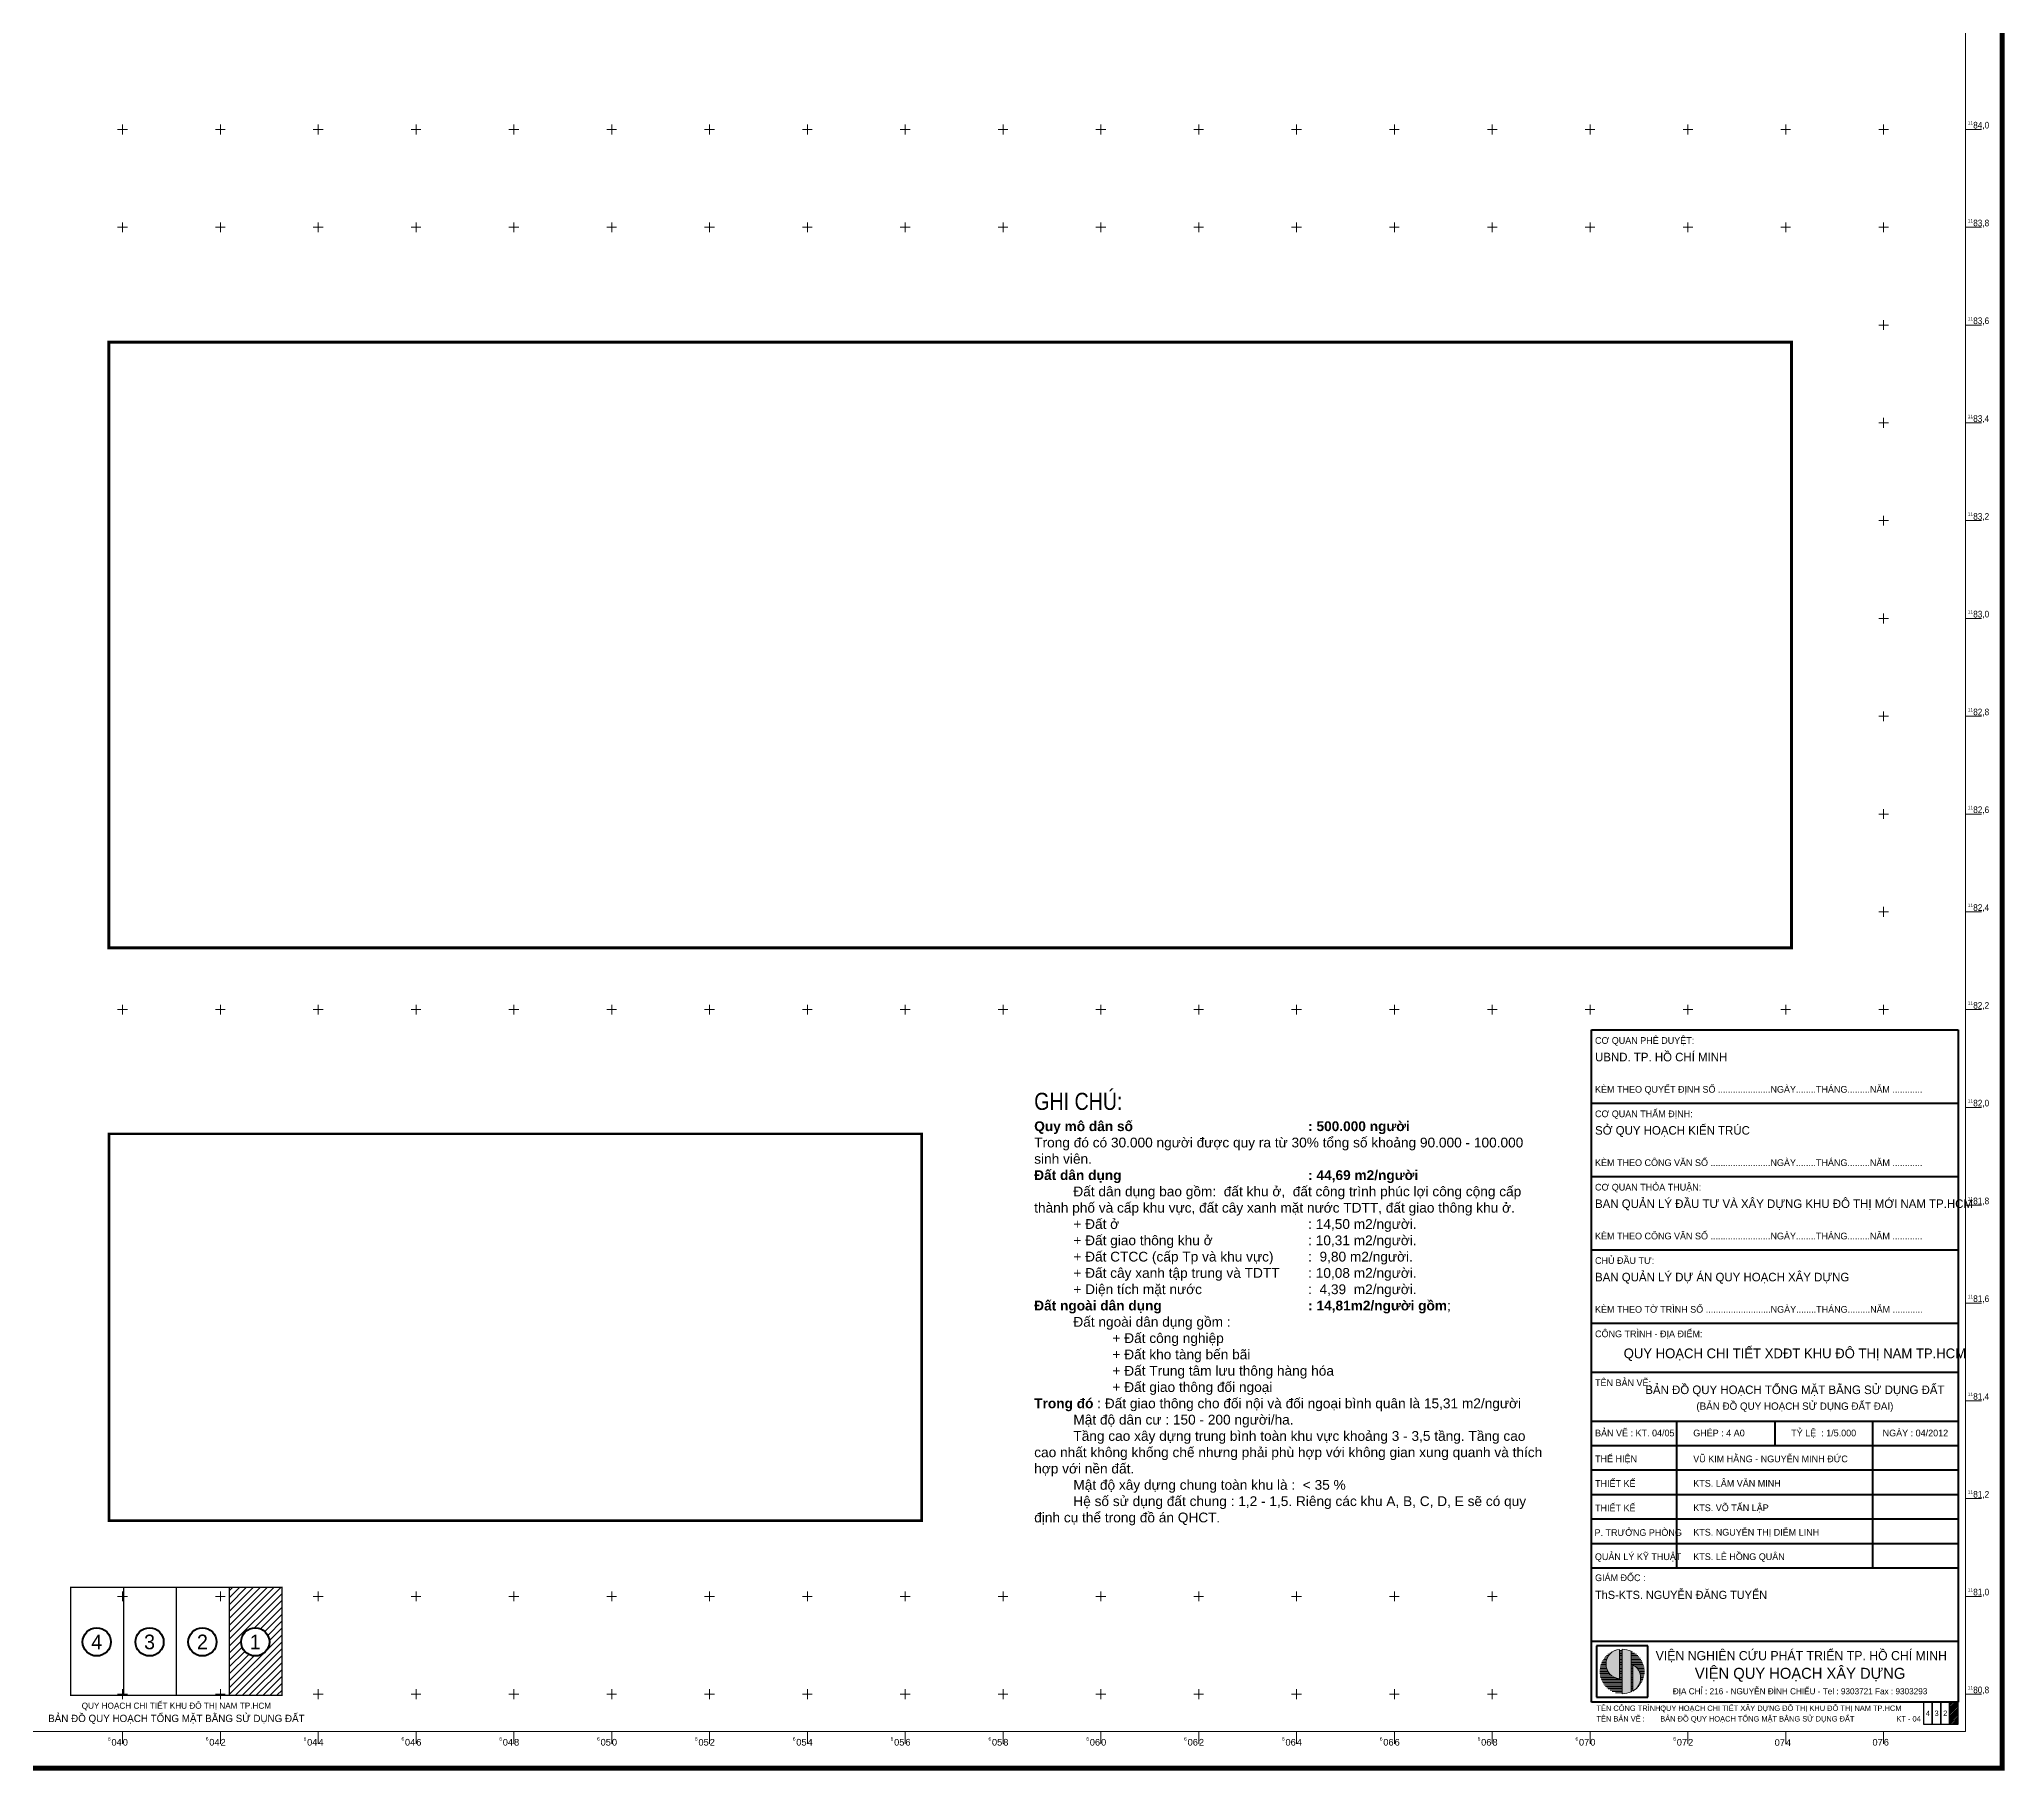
# Model space of a CAD drawing. Header units: millimetres. Extents: x 546597 to 607848, y 1180644 to 1193180.
# Drawn here: x 603830 to 607848, y 1180644 to 1184184 of the extents above; entities that cross this region are included whole.
import ezdxf
from ezdxf.enums import TextEntityAlignment as Align

# ---------------------------------------------------------------- set-up
doc = ezdxf.new("R2010")
doc.units = ezdxf.units.MM
doc.header["$MEASUREMENT"] = 0
doc.layers.get('0').update_dxf_attribs({"linetype": 'CONTINUOUS', "lineweight": 20})
for name, color, linetype, lineweight in [('KH-TEN', 7, 'CONTINUOUS', 40), ('KHUNG', 2, 'CONTINUOUS', 120), ('Text', 7, 'CONTINUOUS', 20), ('toa do', 2, 'CONTINUOUS', 13)]:
    doc.layers.add(name, color=color, linetype=linetype, lineweight=lineweight)
doc.styles.add('CHU VIEN', font='VFRANKO.TTF')
doc.styles.add('HC', font='VHELVCN.TTF')
doc.styles.add('txt', font='VNARIAL.TTF', dxfattribs={"height": 0.2})
doc.styles.add('VNI-Franko', font='VFRANKO.TTF')
doc.styles.add('WMF-VNI-UNIVER', font='VNI-Univer.TTF')

# ---------------------------------------------------------------- blocks, each defined once
blk = doc.blocks.new('CROSS')
for p, q in [((-5, 0), (5, 0)), ((0, -5), (0, 5))]:
    blk.add_line(p, q)

msp = doc.modelspace()

# ---------------------------------------------------------------- hatches: boundary and pattern name
at = {"layer": 'KH-TEN', "lineweight": 5}
h = msp.add_hatch(color=256, dxfattribs=at)
edge = h.paths.add_edge_path()
edge.add_ellipse((607062.7, 1180861.7), major_axis=(0, 30.1), ratio=1, start_angle=4.2295, end_angle=175.7705)
edge.add_line((607060.5, 1180831.7), (607060.5, 1180891.7))
edge = h.paths.add_edge_path()
edge.add_ellipse((607065.6, 1180846.4), major_axis=(-0.3, 45.6), ratio=1, start_angle=-24.5271, end_angle=-0.3357)
edge.add_line((607065.6, 1180892), (607065.6, 1180800.8))
edge.add_ellipse((607065.6, 1180846.4), major_axis=(0.3, 45.6), ratio=1, start_angle=180.3374, end_angle=204.5288)
edge.add_line((607084.3, 1180804.8), (607084.3, 1180888))
edge = h.paths.add_edge_path()
edge.add_line((607087.4, 1180860.2), (607087.4, 1180806.3))
edge.add_ellipse((607072.6, 1180833.3), major_axis=(-0.1, 30.7), ratio=1, start_angle=208.4909, end_angle=331.1205)
at = {"layer": 'KH-TEN', "lineweight": 13, "ltscale": 15}
h = msp.add_hatch(dxfattribs=at)
h.set_pattern_fill('ANSI31', color=256, scale=20, style=0)
h.set_pattern_definition([(45, (-223669.3647, 140750.3596), (-1.767766953, 1.767766953), [])])
h.paths.add_polyline_path([(607752.6, 1180783.5), (607734.9, 1180783.5), (607734.9, 1180738.5), (607752.6, 1180738.5)])
h.paths.add_polyline_path([(607736.8, 1180752.8), (607750.7, 1180752.8), (607750.7, 1180769.3), (607736.8, 1180769.3)], flags=24)
at = {"layer": 'KHUNG', "lineweight": 35}
h = msp.add_hatch(dxfattribs=at)
h.set_pattern_fill('ANSI31', color=256, scale=80, style=0)
h.set_pattern_definition([(45, (583.501, -75), (-7.07106781, 7.07106781), [])])
h.paths.add_polyline_path([(604218.1, 1180797.7), (604326.2, 1180797.7), (604326.2, 1181018.6), (604218.1, 1181018.6)])
h.paths.add_polyline_path([(604300.1, 1180906.9, -1), (604242.5, 1180906.9, -1)], flags=16)

# ---------------------------------------------------------------- linework, layer by layer
at = {"layer": 'KH-TEN', "lineweight": 50}
for p, q in [((607002.6, 1180783.5), (607002.6, 1182158.5)), ((607002.6, 1182158.5), (607752.6, 1182158.5)), ((607752.6, 1182158.5), (607752.6, 1180783.5)), ((607002.6, 1182008.5), (607752.6, 1182008.5)), ((607002.6, 1181858.5), (607752.6, 1181858.5)), ((607002.6, 1181708.5), (607752.6, 1181708.5)), ((607002.6, 1181558.5), (607752.6, 1181558.5)), ((607002.6, 1181458.5), (607752.6, 1181458.5)), ((607002.6, 1181358.5), (607752.6, 1181358.5)), ((607177.6, 1181058.5), (607177.6, 1181358.5)), ((607577.6, 1181358.5), (607577.6, 1181058.5)), ((607002.6, 1181058.5), (607752.6, 1181058.5)), ((607002.6, 1180908.5), (607752.6, 1180908.5)), ((607752.6, 1180783.5), (607002.6, 1180783.5))]:
    msp.add_line(p, q, dxfattribs=at)
at = {"layer": 'KH-TEN', "lineweight": 40}
for p, q in [((607377.6, 1181358.5), (607377.6, 1181308.5)), ((607002.6, 1181308.5), (607752.6, 1181308.5)), ((607002.6, 1181258.5), (607752.6, 1181258.5)), ((607002.6, 1181208.5), (607752.6, 1181208.5)), ((607002.6, 1181158.5), (607752.6, 1181158.5)), ((607002.6, 1181108.5), (607752.6, 1181108.5)), ((607002.6, 1181108.5), (607752.6, 1181108.5))]:
    msp.add_line(p, q, dxfattribs=at)
at = {"layer": 'KH-TEN'}
for p, q in [((607013.1, 1180898.9), (607013.1, 1180793.9)), ((607118.1, 1180898.9), (607013.1, 1180898.9)), ((607118.1, 1180793.9), (607118.1, 1180898.9)), ((607013.1, 1180793.9), (607118.1, 1180793.9))]:
    msp.add_line(p, q, dxfattribs=at)
at = {"layer": 'KH-TEN', "lineweight": 5}
for p, q in [((607032.7, 1180860.6), (607022.2, 1180860.6)), ((607032.7, 1180863.2), (607023.2, 1180863.2)), ((607032.9, 1180865.8), (607024.3, 1180865.8)), ((607033.4, 1180868.4), (607025.7, 1180868.4)), ((607034.1, 1180871.1), (607027.2, 1180871.1)), ((607035.1, 1180873.7), (607029, 1180873.7)), ((607036.4, 1180876.3), (607031.2, 1180876.3)), ((607038.1, 1180878.9), (607033.6, 1180878.9)), ((607040.1, 1180881.6), (607036.6, 1180881.6)), ((607042.8, 1180884.2), (607040.1, 1180884.2)), ((607046.2, 1180886.8), (607044.5, 1180886.8)), ((607051.1, 1180889.4), (607050.6, 1180889.4)), ((607060.5, 1180891.7), (607060.5, 1180831.7)), ((607065.6, 1180889.4), (607060.5, 1180889.4)), ((607065.6, 1180886.8), (607060.5, 1180886.8)), ((607065.6, 1180884.2), (607060.5, 1180884.2)), ((607065.6, 1180881.6), (607060.5, 1180881.6)), ((607065.6, 1180878.9), (607060.5, 1180878.9)), ((607065.6, 1180876.3), (607060.5, 1180876.3)), ((607065.6, 1180873.7), (607060.5, 1180873.7)), ((607065.6, 1180871.1), (607060.5, 1180871.1)), ((607065.6, 1180868.4), (607060.5, 1180868.4)), ((607065.6, 1180865.8), (607060.5, 1180865.8)), ((607065.6, 1180863.2), (607060.5, 1180863.2)), ((607065.6, 1180860.6), (607060.5, 1180860.6)), ((607065.6, 1180892), (607065.6, 1180800.8)), ((607084.3, 1180888), (607084.3, 1180804.8)), ((607086.6, 1180886.8), (607084.3, 1180886.8)), ((607091.1, 1180884.2), (607084.3, 1180884.2)), ((607094.6, 1180881.6), (607084.3, 1180881.6)), ((607097.5, 1180878.9), (607084.3, 1180878.9)), ((607100, 1180876.3), (607084.3, 1180876.3)), ((607102.1, 1180873.7), (607084.3, 1180873.7)), ((607103.9, 1180871.1), (607084.3, 1180871.1)), ((607105.5, 1180868.4), (607084.3, 1180868.4)), ((607106.8, 1180865.8), (607084.3, 1180865.8)), ((607108, 1180863.2), (607084.3, 1180863.2)), ((607108.9, 1180860.6), (607084.3, 1180860.6)), ((607087.4, 1180860.2), (607087.4, 1180806.3)), ((607036.2, 1180847.4), (607020, 1180847.4)), ((607037.8, 1180844.8), (607020, 1180844.8)), ((607035, 1180850.1), (607020.1, 1180850.1)), ((607039.8, 1180842.2), (607020.2, 1180842.2)), ((607034, 1180852.7), (607020.4, 1180852.7)), ((607042.3, 1180839.6), (607020.5, 1180839.6)), ((607033.3, 1180855.3), (607020.8, 1180855.3)), ((607045.6, 1180836.9), (607020.9, 1180836.9)), ((607032.9, 1180857.9), (607021.5, 1180857.9)), ((607050.3, 1180834.3), (607021.6, 1180834.3)), ((607065.6, 1180831.7), (607022.4, 1180831.7)), ((607065.6, 1180829.1), (607023.4, 1180829.1)), ((607065.6, 1180826.4), (607024.5, 1180826.4)), ((607065.6, 1180823.8), (607025.9, 1180823.8)), ((607065.6, 1180821.2), (607027.5, 1180821.2)), ((607065.6, 1180818.6), (607029.4, 1180818.6)), ((607065.6, 1180857.9), (607060.5, 1180857.9)), ((607065.6, 1180855.3), (607060.5, 1180855.3)), ((607065.6, 1180852.7), (607060.5, 1180852.7)), ((607065.6, 1180850.1), (607060.5, 1180850.1)), ((607065.6, 1180847.4), (607060.5, 1180847.4)), ((607065.6, 1180844.8), (607060.5, 1180844.8)), ((607065.6, 1180842.2), (607060.5, 1180842.2)), ((607065.6, 1180839.6), (607060.5, 1180839.6)), ((607065.6, 1180836.9), (607060.5, 1180836.9)), ((607065.6, 1180834.3), (607060.5, 1180834.3)), ((607087.4, 1180857.9), (607084.3, 1180857.9)), ((607087.4, 1180855.3), (607084.3, 1180855.3)), ((607087.4, 1180852.7), (607084.3, 1180852.7)), ((607087.4, 1180850.1), (607084.3, 1180850.1)), ((607087.4, 1180847.4), (607084.3, 1180847.4)), ((607087.4, 1180844.8), (607084.3, 1180844.8)), ((607087.4, 1180842.2), (607084.3, 1180842.2)), ((607087.4, 1180839.6), (607084.3, 1180839.6)), ((607087.4, 1180836.9), (607084.3, 1180836.9)), ((607087.4, 1180834.3), (607084.3, 1180834.3)), ((607087.4, 1180831.7), (607084.3, 1180831.7)), ((607087.4, 1180829.1), (607084.3, 1180829.1)), ((607087.4, 1180826.4), (607084.3, 1180826.4)), ((607087.4, 1180823.8), (607084.3, 1180823.8)), ((607087.4, 1180821.2), (607084.3, 1180821.2)), ((607087.4, 1180818.6), (607084.3, 1180818.6)), ((607109.7, 1180857.9), (607090.9, 1180857.9)), ((607110.3, 1180855.3), (607094, 1180855.3)), ((607110.7, 1180852.7), (607096.4, 1180852.7)), ((607111, 1180850.1), (607098.4, 1180850.1)), ((607101.7, 1180818.6), (607099.6, 1180818.6)), ((607111.2, 1180847.4), (607099.9, 1180847.4)), ((607103.6, 1180821.2), (607100.9, 1180821.2)), ((607111.1, 1180844.8), (607101.1, 1180844.8)), ((607105.2, 1180823.8), (607101.9, 1180823.8)), ((607111, 1180842.2), (607102, 1180842.2)), ((607106.6, 1180826.4), (607102.6, 1180826.4)), ((607110.7, 1180839.6), (607102.7, 1180839.6)), ((607110.2, 1180836.9), (607103.1, 1180836.9)), ((607107.8, 1180829.1), (607103.1, 1180829.1)), ((607109.5, 1180834.3), (607103.3, 1180834.3)), ((607108.7, 1180831.7), (607103.3, 1180831.7)), ((607752.6, 1180783.5), (607002.6, 1180783.5)), ((607065.6, 1180815.9), (607031.6, 1180815.9)), ((607065.6, 1180813.3), (607034.1, 1180813.3)), ((607065.6, 1180810.7), (607037.2, 1180810.7)), ((607065.6, 1180808.1), (607040.8, 1180808.1)), ((607065.6, 1180805.4), (607045.5, 1180805.4)), ((607065.6, 1180802.8), (607052, 1180802.8)), ((607087.4, 1180815.9), (607084.3, 1180815.9)), ((607087.4, 1180813.3), (607084.3, 1180813.3)), ((607087.4, 1180810.7), (607084.3, 1180810.7)), ((607087.4, 1180808.1), (607084.3, 1180808.1)), ((607085.7, 1180805.4), (607084.3, 1180805.4)), ((607090.3, 1180808.1), (607090.2, 1180808.1)), ((607094, 1180810.7), (607093.5, 1180810.7)), ((607097, 1180813.3), (607096, 1180813.3)), ((607099.5, 1180815.9), (607098, 1180815.9))]:
    msp.add_line(p, q, dxfattribs=at)
at = {"layer": 'KH-TEN', "lineweight": 30}
for points in [[(607699.5, 1180783.5), (607681.8, 1180783.5), (607681.8, 1180738.5), (607699.5, 1180738.5)], [(607717.2, 1180783.5), (607699.5, 1180783.5), (607699.5, 1180738.5), (607717.2, 1180738.5)], [(607734.9, 1180783.5), (607717.2, 1180783.5), (607717.2, 1180738.5), (607734.9, 1180738.5)], [(607752.6, 1180783.5), (607734.9, 1180783.5), (607734.9, 1180738.5), (607752.6, 1180738.5)]]:
    msp.add_lwpolyline(points, close=True, dxfattribs=at)
at = {"layer": 'KH-TEN', "lineweight": 5}
for centre, major_axis, start_param, end_param in [((607062.7, 1180861.7), (-3.4, 29.9), -0.03798, 2.955975), ((607065.6, 1180846.4), (32.2, 32.2), 0.363179, 0.785398), ((607072.6, 1180833.3), (-21.7, 21.7), 2.856846, 4.997136), ((607065.6, 1180846.4), (-32.2, 32.2), 2.356194, 2.778414)]:
    msp.add_ellipse(centre, major_axis=major_axis, ratio=1, start_param=start_param, end_param=end_param, dxfattribs=at)
at = {"layer": 'KHUNG', "const_width": 10}
msp.add_lwpolyline([(607842.6, 1188405.4), (603792.6, 1188405.4), (603792.6, 1180648.5), (607842.6, 1180648.5)], close=True, dxfattribs=at)
at = {"layer": 'KHUNG', "lineweight": 50, "ltscale": 3, "const_width": 2.5}
for points in [[(603894.1, 1180797.7), (604002.1, 1180797.7), (604002.1, 1181018.6), (603894.1, 1181018.6)], [(604002.1, 1180797.7), (604110.1, 1180797.7), (604110.1, 1181018.6), (604002.1, 1181018.6)], [(604110.1, 1180797.7), (604218.1, 1180797.7), (604218.1, 1181018.6), (604110.1, 1181018.6)], [(604218.1, 1180797.7), (604326.2, 1180797.7), (604326.2, 1181018.6), (604218.1, 1181018.6)]]:
    msp.add_lwpolyline(points, close=True, dxfattribs=at)
at = {"layer": 'KHUNG', "lineweight": 50}
for centre in [(603947.2, 1180906.9), (604055.2, 1180906.9), (604163.3, 1180906.9), (604271.3, 1180906.9)]:
    msp.add_circle(centre, 28.8, dxfattribs=at)
at = {"layer": 'Text', "color": 1}
for points, const_width in [([(603972, 1183565.1), (607412, 1183565.1), (607412, 1182326.5), (603972, 1182326.5)], 6), ([(603972.3, 1181945.8), (605633.7, 1181945.8), (605633.7, 1181154.8), (603972.3, 1181154.8)], 5)]:
    msp.add_lwpolyline(points, close=True, dxfattribs=dict(at, const_width=const_width))
at = {"layer": 'toa do', "linetype": 'Continuous'}
for p, q in [((607767.6, 1184000), (607800.4, 1184000)), ((607767.6, 1183800), (607800.4, 1183800)), ((607767.6, 1183600), (607800.4, 1183600)), ((607767.6, 1183400), (607800.4, 1183400)), ((607767.6, 1183200), (607800.4, 1183200)), ((607767.6, 1183000), (607800.4, 1183000)), ((607767.6, 1182800), (607800.4, 1182800)), ((607767.6, 1182600), (607800.4, 1182600)), ((607767.6, 1182400), (607800.4, 1182400)), ((607767.6, 1182200), (607800.4, 1182200)), ((607767.6, 1182000), (607800.4, 1182000)), ((607767.6, 1181800), (607800.4, 1181800)), ((607767.6, 1181600), (607800.4, 1181600)), ((607767.6, 1181400), (607800.4, 1181400)), ((607767.6, 1181200), (607800.4, 1181200)), ((607767.6, 1181000), (607800.4, 1181000)), ((607767.6, 1180800), (607800.4, 1180800)), ((604000, 1180723.5), (604000, 1180698.5)), ((604200, 1180723.5), (604200, 1180698.5)), ((604400, 1180723.5), (604400, 1180698.5)), ((604600, 1180723.5), (604600, 1180698.5)), ((604800, 1180723.5), (604800, 1180698.5)), ((605000, 1180723.5), (605000, 1180698.5)), ((605200, 1180723.5), (605200, 1180698.5)), ((605400, 1180723.5), (605400, 1180698.5)), ((605600, 1180723.5), (605600, 1180698.5)), ((605800, 1180723.5), (605800, 1180698.5)), ((606000, 1180723.5), (606000, 1180698.5)), ((606200, 1180723.5), (606200, 1180698.5)), ((606400, 1180723.5), (606400, 1180698.5)), ((606600, 1180723.5), (606600, 1180698.5)), ((606800, 1180723.5), (606800, 1180698.5)), ((607000, 1180723.5), (607000, 1180698.5)), ((607200, 1180723.5), (607200, 1180723.5)), ((607200, 1180723.5), (607200, 1180698.5)), ((607400, 1180722.9), (607400, 1180722.9)), ((607400, 1180722.9), (607400, 1180697.9)), ((607600, 1180723.5), (607600, 1180723.5)), ((607600, 1180723.5), (607600, 1180698.5))]:
    msp.add_line(p, q, dxfattribs=at)
at = {"layer": 'toa do', "color": 7}
msp.add_lwpolyline([(591717.6, 1180723.5), (607767.6, 1180723.5), (607767.6, 1188330.4), (591717.6, 1188330.4)], close=True, dxfattribs=at)

# ---------------------------------------------------------------- block references
at = {"layer": 'toa do', "xscale": 2, "yscale": 2, "zscale": 2}
for p in [(604000, 1184000), (604000, 1184000), (604200, 1184000), (604200, 1184000), (604400, 1184000), (604400, 1184000), (604600, 1184000), (604600, 1184000), (604800, 1184000), (604800, 1184000), (605000, 1184000), (605000, 1184000), (605200, 1184000), (605200, 1184000), (605400, 1184000), (605400, 1184000), (605600, 1184000), (605600, 1184000), (605800, 1184000), (605800, 1184000), (606000, 1184000), (606000, 1184000), (606200, 1184000), (606200, 1184000), (606400, 1184000), (606400, 1184000), (606600, 1184000), (606600, 1184000), (606800, 1184000), (606800, 1184000), (607000, 1184000), (607000, 1184000), (607200, 1184000), (607200, 1184000), (607400, 1184000), (607400, 1184000), (607600, 1184000), (607600, 1184000), (604000, 1183800), (604000, 1183800), (604200, 1183800), (604200, 1183800), (604400, 1183800), (604400, 1183800), (604600, 1183800), (604600, 1183800), (604800, 1183800), (604800, 1183800), (605000, 1183800), (605000, 1183800), (605200, 1183800), (605200, 1183800), (605400, 1183800), (605400, 1183800), (605600, 1183800), (605600, 1183800), (605800, 1183800), (605800, 1183800), (606000, 1183800), (606000, 1183800), (606200, 1183800), (606200, 1183800), (606400, 1183800), (606400, 1183800), (606600, 1183800), (606600, 1183800), (606800, 1183800), (606800, 1183800), (607000, 1183800), (607000, 1183800), (607200, 1183800), (607200, 1183800), (607400, 1183800), (607400, 1183800), (607600, 1183800), (607600, 1183800), (607600, 1183600), (607600, 1183600), (607600, 1183400), (607600, 1183400), (607600, 1183200), (607600, 1183200), (607600, 1183000), (607600, 1183000), (607600, 1182800), (607600, 1182800), (607600, 1182600), (607600, 1182600), (607600, 1182400), (607600, 1182400), (604000, 1182200), (604000, 1182200), (604200, 1182200), (604200, 1182200), (604400, 1182200), (604400, 1182200), (604600, 1182200), (604600, 1182200), (604800, 1182200), (604800, 1182200), (605000, 1182200), (605000, 1182200), (605200, 1182200), (605200, 1182200), (605400, 1182200), (605400, 1182200), (605600, 1182200), (605600, 1182200), (605800, 1182200), (605800, 1182200), (606000, 1182200), (606000, 1182200), (606200, 1182200), (606200, 1182200), (606400, 1182200), (606400, 1182200), (606600, 1182200), (606600, 1182200), (606800, 1182200), (606800, 1182200), (607000, 1182200), (607000, 1182200), (607200, 1182200), (607200, 1182200), (607400, 1182200), (607400, 1182200), (607600, 1182200), (607600, 1182200), (604000, 1181000), (604000, 1181000), (604200, 1181000), (604200, 1181000), (604400, 1181000), (604400, 1181000), (604600, 1181000), (604600, 1181000), (604800, 1181000), (604800, 1181000), (605000, 1181000), (605000, 1181000), (605200, 1181000), (605200, 1181000), (605400, 1181000), (605400, 1181000), (605600, 1181000), (605600, 1181000), (605800, 1181000), (605800, 1181000), (606000, 1181000), (606000, 1181000), (606200, 1181000), (606200, 1181000), (606400, 1181000), (606400, 1181000), (606600, 1181000), (606600, 1181000), (606800, 1181000), (606800, 1181000), (604000, 1180800), (604000, 1180800), (604200, 1180800), (604200, 1180800), (604400, 1180800), (604400, 1180800), (604600, 1180800), (604600, 1180800), (604800, 1180800), (604800, 1180800), (605000, 1180800), (605000, 1180800), (605200, 1180800), (605200, 1180800), (605400, 1180800), (605400, 1180800), (605600, 1180800), (605600, 1180800), (605800, 1180800), (605800, 1180800), (606000, 1180800), (606000, 1180800), (606200, 1180800), (606200, 1180800), (606400, 1180800), (606400, 1180800), (606600, 1180800), (606600, 1180800), (606800, 1180800), (606800, 1180800)]:
    msp.add_blockref('CROSS', p, dxfattribs=at)

# ---------------------------------------------------------------- texts
at = {"layer": 'KH-TEN', "lineweight": 40, "ltscale": 15, "style": 'CHU VIEN', "width": 1}
for s, height, p in [('CÔ QUAN PHEÂ DUYEÄT:', 13.75, (607010.2, 1182130)), ('UBND. TP. HOÀ CHÍ MINH', 17.5, (607010.2, 1182094.3)), ('KEØM THEO QUYEÁT ÑÒNH SOÁ .....................NGAØY........THAÙNG.........NAÊM ............', 13.75, (607010.2, 1182030.1)), ('CÔ QUAN THAÅM ÑÒNH:', 13.75, (607010.2, 1181980)), ('SÔÛ QUY HOAÏCH KIEÁN TRUÙC', 17.5, (607010.2, 1181944.3)), ('KEØM THEO COÂNG VAÊN SOÁ ........................NGAØY........THAÙNG.........NAÊM ............', 13.75, (607010.2, 1181880.1)), ('CÔ QUAN THOÛA THUAÄN:', 13.75, (607010.2, 1181830)), ('BAN QUAÛN LYÙ ÑAÀU TÖ VAØ XAÂY DÖÏNG KHU ÑOÂ THÒ MÔÙI NAM TP.HCM', 17.5, (607010.2, 1181794.3)), ('KEØM THEO COÂNG VAÊN SOÁ ........................NGAØY........THAÙNG.........NAÊM ............', 13.75, (607010.2, 1181730.1)), ('CHUÛ ÑAÀU TÖ:', 13.75, (607010.2, 1181680)), ('BAN QUAÛN LYÙ DÖÏ AÙN QUY HOAÏCH XAÂY DÖÏNG', 17.5, (607010.2, 1181644.3)), ('KEØM THEO TÔØ TRÌNH SOÁ ..........................NGAØY........THAÙNG.........NAÊM ............', 13.75, (607010.2, 1181580.1)), ('COÂNG TRÌNH - ÑÒA ÑIEÅM:', 13.75, (607010.2, 1181530)), ('TEÂN BAÛN VEÕ:', 13.75, (607010.2, 1181430)), ('TEÂN COÂNG TRÌNH :', 11, (607013.1, 1180765.8)), ('QUY HOAÏCH CHI TIEÁT XAÂY DÖÏNG ÑOÂ THÒ KHU ÑOÂ THÒ NAM TP.HCM', 11, (607143.5, 1180765.8)), ('TEÂN BAÛN VEÕ :', 11, (607013.1, 1180744.1)), ('BAÛN ÑOÀ QUY HOAÏCH TOÅNG MAËT BAÈNG SÖÛ DUÏNG ÑAÁT', 11, (607143.5, 1180744.1))]:
    msp.add_text(s, height=height, dxfattribs=at).set_placement(p)
at = {"layer": 'KH-TEN', "ltscale": 15}
for s, height, style, p in [('QUY HOAÏCH CHI TIEÁT XDÑT KHU ÑOÂ THÒ NAM TP.HCM', 20, 'VNI-Franko', (607418.7, 1181497)), ('ÑÒA CHÆ : 216 - NGUYEÃN ÑÌNH CHIEÅU - Tel : 9303721 Fax : 9303293', 12.5, 'WMF-VNI-UNIVER', (607429.3, 1180806))]:
    msp.add_text(s, height=height, dxfattribs=dict(at, style=style)).set_placement(p, align=Align.MIDDLE_CENTER)
at = {"layer": 'KH-TEN', "lineweight": 40, "ltscale": 15, "style": 'CHU VIEN', "width": 1}
for s, height, p in [('BAÛN ÑOÀ QUY HOAÏCH TOÅNG MAËT BAÈNG SÖÛ DUÏNG ÑAÁT', 17.5, (607418.7, 1181422.5)), ('(BAÛN ÑOÀ QUY HOAÏCH SÖÛ DUÏNG ÑAÁT ÑAI)', 15, (607418.7, 1181389.1)), ('TYÛ LEÄ  : 1/5.000', 13.75, (607477.6, 1181334.1)), ('NGAØY : 04/2012', 13.75, (607665.1, 1181334.1))]:
    msp.add_text(s, height=height, dxfattribs=at).set_placement(p, align=Align.MIDDLE_CENTER)
for s, p in [('BAÛN VEÕ : KT. 04/05', (607010.2, 1181334.1)), ('GHEÙP : 4 A0', (607210.9, 1181334.1)), ('THEÅ HIEÄN', (607010.2, 1181281.3)), ('VUÕ KIM HAÈNG - NGUYEÃN MINH ÑÖÙC', (607210.9, 1181281.2)), ('THIEÁT KEÁ', (607010.2, 1181230.9)), ('KTS. LAÂM VAÊN MINH', (607211, 1181231.2)), ('THIEÁT KEÁ', (607010.2, 1181180.9)), ('KTS. VOÕ TAÁN LAÄP', (607211, 1181181.2)), ('P. TRÖÔÛNG PHOØNG', (607009.1, 1181130.6)), ('KTS. NGUYEÃN THÒ DIEÃM LINH', (607211, 1181131.2)), ('QUAÛN LYÙ KYÕ THUAÄT', (607009.9, 1181081.1)), ('KTS. LEÂ HOÀNG QUAÂN', (607211, 1181081.2)), ('GIAÙM ÑOÁC :', (607010.2, 1181038.1))]:
    msp.add_text(s, height=13.75, dxfattribs=at).set_placement(p, align=Align.MIDDLE_LEFT)
at = {"layer": 'KH-TEN', "ltscale": 15, "style": 'CHU VIEN', "width": 1}
msp.add_text('ThS-KTS. NGUYEÃN ÑAÊNG TUYEÅN', height=16.667, dxfattribs=at).set_placement((607010.2, 1181003.1), align=Align.MIDDLE_LEFT)
for s, height, p in [('VIEÄN NGHIEÂN CÖÙU PHAÙT TRIEÅN TP. HOÀ CHÍ MINH', 18.75, (607431.8, 1180869.5)), ('VIEÄN QUY HOAÏCH XAÂY DÖÏNG', 22.5, (607429.3, 1180831.4))]:
    msp.add_text(s, height=height, dxfattribs=at).set_placement(p, align=Align.CENTER)
at = {"layer": 'KH-TEN', "lineweight": 40, "ltscale": 15, "style": 'CHU VIEN', "width": 1}
msp.add_text('KT - 04', height=11, dxfattribs=at).set_placement((607676, 1180744.1), align=Align.RIGHT)
at = {"layer": 'KH-TEN', "lineweight": 50, "style": 'CHU VIEN', "width": 1}
for s, p in [('4', (607690.7, 1180761)), ('3', (607708.4, 1180761)), ('2', (607726.1, 1180761)), ('1', (607743.8, 1180761))]:
    msp.add_text(s, height=11, dxfattribs=at).set_placement(p, align=Align.MIDDLE_CENTER)
at = {"layer": 'KHUNG', "lineweight": 50, "style": 'VNI-Franko'}
for s, p in [('4', (603947.2, 1180906.9)), ('3', (604055.2, 1180906.9)), ('2', (604163.3, 1180906.9)), ('1', (604271.3, 1180906.9))]:
    msp.add_text(s, height=30, dxfattribs=at).set_placement(p, align=Align.MIDDLE_CENTER)
for s, height, p in [('QUY HOAÏCH CHI TIEÁT KHU ÑOÂ THÒ NAM TP.HCM', 12.5, (604110.1, 1180770.2)), ('BAÛN ÑOÀ QUY HOAÏCH TOÅNG MAËT BAÈNG SÖÛ DUÏNG ÑAÁT', 15, (604110.1, 1180743))]:
    msp.add_text(s, height=height, dxfattribs=at).set_placement(p, align=Align.CENTER)
at = {"layer": 'Text', "insert": (605863.7, 1182029.9), "char_height": 20, "width": 1047.021, "attachment_point": 1, "style": 'HC'}
msp.add_mtext('{\\fVNI-Swiss-Condense|b0|i0|c0|p2;\\H1.75x;GHI CHUÙ:}\\P{\\fVNI-Helve|b1|i0|c0|p2;Quy moâ daân soá ^I^I^I^I^I: 500.000 ngöôøi\\fVNI-Helve|b0|i0|c0|p2;\\PTrong ñoù coù 30.000 ngöôøi ñöôïc quy ra töø 30% toång soá khoaûng 90.000 - 100.000 sinh vieân.\\P\\fVNI-Helve|b1|i0|c0|p2;Ñaát daân duïng ^I^I^I^I^I: 44,69 m2/ngöôøi\\fVNI-Helve|b0|i0|c0|p2;\\P^IÑaát daân duïng bao goàm:  ñaát khu ôû,  ñaát coâng trình phuùc lôïi coâng coäng caáp thaønh phoá vaø caáp khu vöïc, ñaát caây xanh maët nöôùc TDTT, ñaát giao thoâng khu ôû.\\P^I+ Ñaát ôû ^I^I^I^I^I: 14,50 m2/ngöôøi.\\P^I+ Ñaát giao thoâng khu ôû^I^I         ^I: 10,31 m2/ngöôøi.\\P^I+ Ñaát CTCC (caáp Tp vaø khu vöïc)^I:  9,80 m2/ngöôøi.\\P^I+ Ñaát caây xanh taäp trung vaø TDTT ^I: 10,08 m2/ngöôøi.\\P^I+ Dieän tích maët nöôùc ^I^I^I:  4,39  m2/ngöôøi.\\P\\fVNI-Helve|b1|i0|c0|p2;Ñaát ngoaøi daân duïng ^I^I^I^I: 14,81m2/ngöôøi goàm\\fVNI-Helve|b0|i0|c0|p2;;\\P^IÑaát ngoaøi daân duïng goàm : \\P^I       ^I+ Ñaát coâng nghieäp  ^I^I^I\\P^I^I+ Ñaát kho taøng beán baõi ^I^I\\P^I^I+ Ñaát Trung taâm löu thoâng haøng hoùa\\P^I^I+ Ñaát giao thoâng ñoái ngoaïi \\P\\fVNI-Helve|b1|i0|c0|p2;Trong ñoù\\fVNI-Helve|b0|i0|c0|p2; : Ñaát giao thoâng cho ñoái noäi vaø ñoái ngoaïi bình quaân laø 15,31 m2/ngöôøi \\P ^IMaät ñoä daân cö : 150 - 200 ngöôøi/ha.\\P ^ITaàng cao xaây döïng trung bình toaøn khu vöïc khoaûng 3 - 3,5 taàng. Taàng cao cao nhaát khoâng khoáng cheá nhöng phaûi phuø hôïp vôùi khoâng gian xung quanh vaø thích hôïp vôùi neàn ñaát.\\P ^IMaät ñoä xaây döïng chung toaøn khu laø :  < 35 %\\P ^IHeä soá söû duïng ñaát chung : 1,2 - 1,5. Rieâng caùc khu A, B, C, D, E seõ coù quy ñònh cuï theå trong ñoà aùn QHCT}.', dxfattribs=at)
at = {"layer": 'toa do', "linetype": 'Continuous', "style": 'txt'}
for p in [(607772.1, 1184009.6), (607772.1, 1183809.6), (607772.1, 1183609.6), (607772.1, 1183409.6), (607772.1, 1183209.6), (607772.1, 1183009.6), (607772.1, 1182809.6), (607772.1, 1182609.6), (607772.1, 1182409.6), (607772.1, 1182209.6), (607772.1, 1182009.6), (607772.1, 1181809.6), (607772.1, 1181609.6), (607772.1, 1181409.6), (607772.1, 1181209.6), (607772.1, 1181009.6), (607772.1, 1180809.6)]:
    msp.add_text('11', height=7.2, dxfattribs=at).set_placement(p)
at = {"layer": 'toa do', "linetype": 'Continuous', "style": 'txt', "width": 0.882353}
for s, p in [('84,0', (607815.9, 1184002)), ('83,8', (607815.9, 1183802)), ('83,6', (607815.9, 1183602)), ('83,4', (607815.9, 1183402)), ('83,2', (607815.9, 1183202)), ('83,0', (607815.9, 1183002)), ('82,8', (607815.9, 1182802)), ('82,6', (607815.9, 1182602)), ('82,4', (607815.9, 1182402)), ('82,2', (607815.9, 1182202)), ('82,0', (607815.9, 1182002)), ('81,8', (607815.9, 1181802)), ('81,6', (607815.9, 1181602)), ('81,4', (607815.9, 1181402)), ('81,2', (607815.9, 1181202)), ('81,0', (607815.9, 1181002)), ('80,8', (607815.9, 1180802))]:
    msp.add_text(s, height=13.6, dxfattribs=at).set_placement(p, align=Align.RIGHT)
at = {"layer": 'toa do', "linetype": 'Continuous', "style": 'txt'}
for s, height, p in [('6', 7.2, (603975.8, 1180712.2)), ('04', 13.6, (603998.4, 1180708.5)), ('6', 7.2, (604175.8, 1180712.2)), ('04', 13.6, (604198.4, 1180708.5)), ('6', 7.2, (604375.8, 1180712.2)), ('04', 13.6, (604398.4, 1180708.5)), ('6', 7.2, (604575.8, 1180712.2)), ('04', 13.6, (604598.4, 1180708.5)), ('6', 7.2, (604775.8, 1180712.2)), ('04', 13.6, (604798.4, 1180708.5)), ('6', 7.2, (604975.8, 1180712.2)), ('05', 13.6, (604998.4, 1180708.5)), ('6', 7.2, (605175.8, 1180712.2)), ('05', 13.6, (605198.4, 1180708.5)), ('6', 7.2, (605375.8, 1180712.2)), ('05', 13.6, (605398.4, 1180708.5)), ('6', 7.2, (605575.8, 1180712.2)), ('05', 13.6, (605598.4, 1180708.5)), ('6', 7.2, (605775.8, 1180712.2)), ('05', 13.6, (605798.4, 1180708.5)), ('6', 7.2, (605975.8, 1180712.2)), ('06', 13.6, (605998.4, 1180708.5)), ('6', 7.2, (606175.8, 1180712.2)), ('06', 13.6, (606198.4, 1180708.5)), ('6', 7.2, (606375.8, 1180712.2)), ('06', 13.6, (606398.4, 1180708.5)), ('6', 7.2, (606575.8, 1180712.2)), ('06', 13.6, (606598.4, 1180708.5)), ('6', 7.2, (606775.8, 1180712.2)), ('06', 13.6, (606798.4, 1180708.5)), ('6', 7.2, (606975.8, 1180712.2)), ('07', 13.6, (606998.4, 1180708.5)), ('6', 7.2, (607175.6, 1180712.3)), ('07', 13.6, (607198.4, 1180708.5)), ('07', 13.6, (607398.4, 1180707.9)), ('07', 13.6, (607598.4, 1180708.5))]:
    msp.add_text(s, height=height, dxfattribs=at).set_placement(p, align=Align.TOP_RIGHT)
for s, p in [('0', (604000.4, 1180708.5)), ('2', (604200.4, 1180708.5)), ('4', (604400.4, 1180708.5)), ('6', (604600.4, 1180708.5)), ('8', (604800.4, 1180708.5)), ('0', (605000.4, 1180708.5)), ('2', (605200.4, 1180708.5)), ('4', (605400.4, 1180708.5)), ('6', (605600.4, 1180708.5)), ('8', (605800.4, 1180708.5)), ('0', (606000.4, 1180708.5)), ('2', (606200.4, 1180708.5)), ('4', (606400.4, 1180708.5)), ('6', (606600.4, 1180708.5)), ('8', (606800.4, 1180708.5)), ('0', (607000.4, 1180708.5)), ('2', (607200.4, 1180708.5)), ('4', (607400.4, 1180707.9)), ('6', (607600.4, 1180708.5))]:
    msp.add_text(s, height=13.6, dxfattribs=at).set_placement(p, align=Align.TOP_LEFT)

doc.saveas('drawing.dxf')
